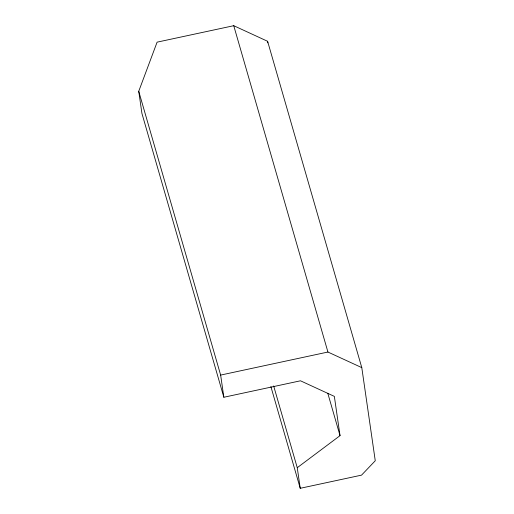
<?xml version="1.0" encoding="UTF-8"?>
<svg xmlns="http://www.w3.org/2000/svg" width="514" height="514" viewBox="0 0 514 514"><rect width="100%" height="100%" fill="white"/><g stroke="black" fill="none" stroke-linecap="round" stroke-linejoin="round"><path stroke-width="0.77" d="M300.234 488.3L297.253 467.695L340.03 435.647L334.351 396.384L300.484 380.797L223.853 397.251L141.941 113.465L138.735 91.293L157.104 42.154L233.742 25.7L267.601 41.293L361.792 367.632L375.265 460.756L361.541 475.135L300.234 488.3L270.884 386.605M138.735 91.293L220.647 375.079L327.932 352.039L361.792 367.632M233.742 25.7L327.932 352.039M327.784 393.236L340.03 435.647M273.66 385.95L297.253 467.695M267.601 41.293L267.826 42.868M220.647 375.079L223.853 397.251"/></g></svg>
